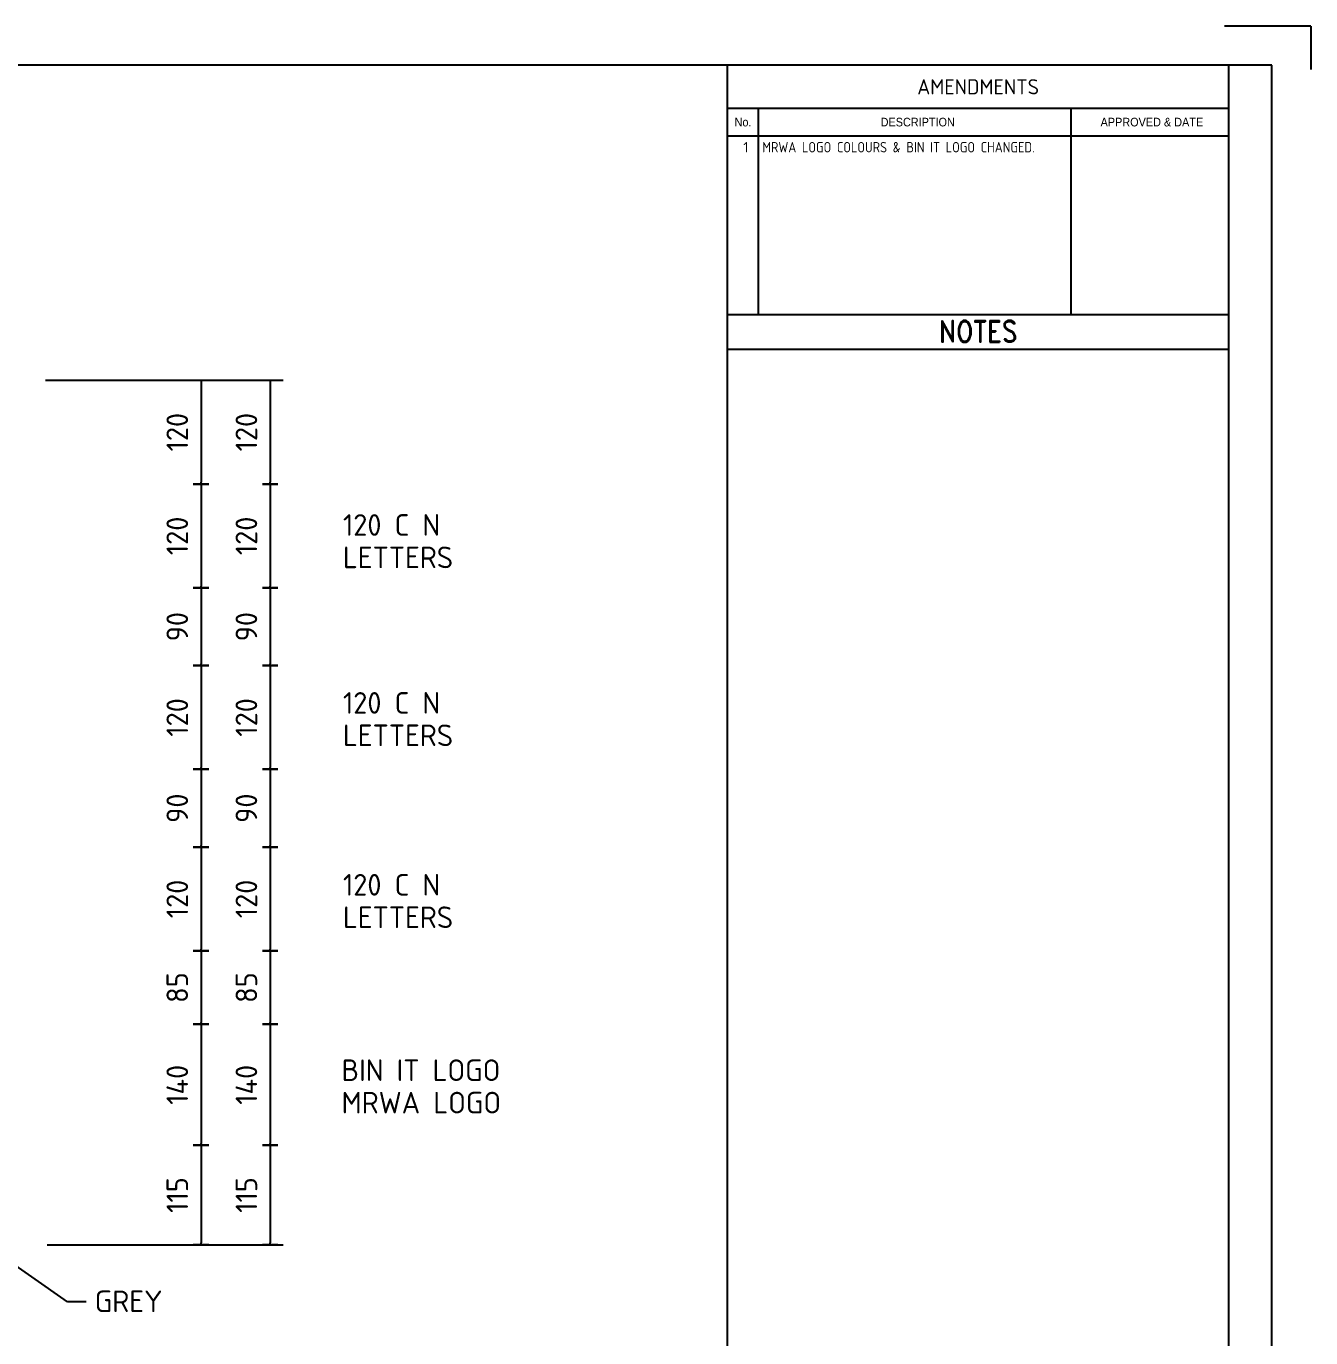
# Model space of a CAD drawing. Extents: x 0 to 420, y 0 to 297.
# Drawn here: x 271.3 to 420, y 145.3 to 297 of the extents above; entities that cross this region are included whole.
import ezdxf
from ezdxf.enums import TextEntityAlignment as Align

# ---------------------------------------------------------------- set-up
doc = ezdxf.new("R2010")
doc.units = 0
doc.layers.get('0').update_dxf_attribs({"linetype": 'CONTINUOUS'})
doc.layers.get('DEFPOINTS').update_dxf_attribs({"linetype": 'CONTINUOUS'})
for name, color, linetype in [('COMMENTS', 4, 'CONTINUOUS'), ('L18', 4, 'CONTINUOUS'), ('L25', 1, 'CONTINUOUS'), ('L35', 3, 'CONTINUOUS'), ('T25', 1, 'CONTINUOUS'), ('TBLK18', 4, 'CONTINUOUS'), ('TBLK25', 1, 'CONTINUOUS'), ('TBLK35', 3, 'CONTINUOUS'), ('TBLK50', 7, 'CONTINUOUS')]:
    doc.layers.add(name, color=color, linetype=linetype)
doc.styles.add('HELVL', font='helvl', dxfattribs={"width": 0.8})
doc.styles.add('ISO', font='iso3098b')
doc.styles.add('ISO3098B', font='iso3098b.shx')
doc.styles.add('ROMAND', font='romand')
doc.dimstyles.new('SIGNSDIM', dxfattribs={"dimtxt": 2.5, "dimasz": 0.2, "dimexe": 1.5, "dimexo": 2, "dimgap": 1.5, "dimtad": 1, "dimdec": 4, "dimlfac": 10, "dimrnd": 1, "dimdsep": 46, "dimlunit": 6, "dimtxsty": 'ISO3098B', "dimblk": 'SGNDIM', "dimcen": 2.5, "dimse2": 1, "dimadec": 0, "dimazin": 0, "dimtfac": 1, "dimtdec": 4, "dimtix": 1, "dimtmove": 0, "dimatfit": 3, "dimldrblk": 'SGNDIM', "dimfxl": 1, "dimtolj": 1, "dimtzin": 0, "dimarcsym": 0})

# ---------------------------------------------------------------- blocks, each defined once
blk = doc.blocks.new('A3BBLK')
at = {"layer": 'TBLK25'}
for q in [(410, 297), (420, 292)]:
    blk.add_line((420, 297), q, dxfattribs=at)
at = {"layer": 'TBLK50'}
for p, q in [((415.5, 292.5), (13, 292.5)), ((352.5, 4.5), (352.5, 292.5)), ((415.5, 4.5), (415.5, 292.5))]:
    blk.add_line(p, q, dxfattribs=at)
blk = doc.blocks.new('a3_in_vtblk')
at = {"layer": 'TBLK35'}
blk.add_line((410.5, 37), (410.5, 292.5), dxfattribs=at)
blk.add_blockref('A3BBLK', (0, 0))
at = {"layer": 'TBLK18', "style": 'ISO'}
for tag, p, height in [('GROUND_SURVEY_STD.', (381.88, 126.11), 1.8), ('SURVEY_CAPTURE_DATE', (381.95, 122.61), 1.8), ('MAPPING_SURVEY_STD.', (381.95, 119.11), 1.8), ('MAPPING_CAPTURE_DATE', (381.95, 115.61), 1.8), ('PROJECT_ZONE', (381.95, 112.11), 1.8), ('HEIGHT_DATUM', (381.95, 108.61), 1.8), ('CLIENT_STREET_NAME', (355.51, 86.94), 1.5), ('CLIENT_SUBURB_POSTCODE', (388.49, 86.94), 1.5), ('CLIENT_TELEPHONE_NO.', (368.31, 84.68), 1.5), ('CLIENT_FAX_NO.', (393.56, 84.68), 1.5), ('STREET_NAME', (355.51, 62.1), 1.5), ('SUBURB_POSTCODE', (388.49, 62.1), 1.5), ('TELEPHONE_NO.', (368.31, 59.84), 1.5), ('FAX_NO.', (393.56, 59.84), 1.5)]:
    blk.add_attdef(tag, p, '', height=height, dxfattribs=at)
for tag, p in [('CLIENT_MR_DIRECTORATE', (381.5, 92.96)), ('MR_DIRECTORATE', (381.5, 68.12))]:
    blk.add_attdef(tag, text='', height=1.5, dxfattribs=at).set_placement(p, align=Align.CENTER)
at = {"layer": 'TBLK25', "style": 'ISO'}
for tag, height, p in [('CLIENT_MR__BRANCH', 2, (381.5, 90.04)), ('MR_BRANCH', 2, (381.5, 65.2)), ('ROAD_SECTION', 1.75, (384.5, 29.16)), ('SLK', 1.75, (384.5, 26.11)), ('CHAINAGE', 1.75, (384.5, 19.21))]:
    blk.add_attdef(tag, text='', height=height, dxfattribs=at).set_placement(p, align=Align.CENTER)
for tag, p, height in [('FILE_NUMBER', (371.77, 54.24), 2.5), ('DESIGNED_/_DRAWN', (371.77, 49.49), 2), ('VERIFIED', (371.77, 44.49), 2), ('APPROVED', (371.77, 39.49), 2), ('LOCAL_AUTHORITY', (370.48, 16.73), 1.25)]:
    blk.add_attdef(tag, p, '', height=height, dxfattribs=at)
at = {"layer": 'TBLK35', "style": 'ISO', "width": 0.9}
for tag, p in [('ROAD_PROJECT&NUMBER', (384.5, 32.23)), ('DRAWING_DESCRIPTION', (384.5, 22.29))]:
    blk.add_attdef(tag, text='', height=2.5, dxfattribs=at).set_placement(p, align=Align.CENTER)
at = {"layer": 'TBLK50', "style": 'ISO'}
blk.add_attdef('MRWA_DRG_NUMBER', (356.29, 6.08), '', height=5, dxfattribs=at)
blk = doc.blocks.new('BLK6DES')
at = {"layer": 'COMMENTS', "style": 'ISO'}
for s, p in [('120 C N', (0, 0)), ('LETTERS', (0, -3.75))]:
    blk.add_text(s, height=2.5, dxfattribs=at).set_placement(p)
blk = doc.blocks.new('BLK3DES')
at = {"layer": 'COMMENTS', "style": 'ISO'}
for s, p in [('120 C N', (0, 0)), ('LETTERS', (0, -3.75))]:
    blk.add_text(s, height=2.5, dxfattribs=at).set_placement(p)
blk = doc.blocks.new('SGNDIM')
for p, q in [((0, 0), (-1, 0)), ((0, 4.5), (0, -4.5))]:
    blk.add_line(p, q)
blk = doc.blocks.new('*D22')
at = {"layer": 'DEFPOINTS', "color": 0, "transparency": 16777216}
for p in [(290.09, 167.54), (290.09, 156.04), (299.56, 156.04)]:
    blk.add_point(p, dxfattribs=at)
at = {"layer": 'T25', "color": 0, "lineweight": -2, "transparency": 16777216}
for p, q in [((299.56, 167.34), (299.56, 156.24)), ((292.09, 156.04), (301.06, 156.04))]:
    blk.add_line(p, q, dxfattribs=at)
at = {"layer": 'T25', "color": 0, "lineweight": -2, "transparency": 16777216, "xscale": 0.2, "yscale": 0.2, "zscale": 0.2}
for p, rotation in [((299.56, 167.54), 90), ((299.56, 156.04), 270)]:
    blk.add_blockref('SGNDIM', p, dxfattribs=dict(at, rotation=rotation))
at = {"layer": 'T25', "color": 0, "transparency": 16777216, "insert": (296.81, 161.79), "char_height": 2.5, "attachment_point": 5, "rotation": 90, "style": 'ISO3098B'}
blk.add_mtext('\\A1;115', dxfattribs=at)
blk = doc.blocks.new('*D23')
at = {"layer": 'DEFPOINTS', "color": 0, "transparency": 16777216}
for p in [(271.56, 202.04), (271.56, 190.04), (299.56, 190.04)]:
    blk.add_point(p, dxfattribs=at)
at = {"layer": 'T25', "color": 0, "lineweight": -2, "transparency": 16777216}
blk.add_line((299.56, 201.84), (299.56, 190.24), dxfattribs=at)
at = {"layer": 'T25', "color": 0, "lineweight": -2, "transparency": 16777216, "xscale": 0.2, "yscale": 0.2, "zscale": 0.2}
for p, rotation in [((299.56, 202.04), 90), ((299.56, 190.04), 270)]:
    blk.add_blockref('SGNDIM', p, dxfattribs=dict(at, rotation=rotation))
at = {"layer": 'T25', "color": 0, "transparency": 16777216, "insert": (296.81, 196.04), "char_height": 2.5, "attachment_point": 5, "rotation": 90, "style": 'ISO3098B'}
blk.add_mtext('\\A1;120', dxfattribs=at)
blk = doc.blocks.new('*D24')
at = {"layer": 'DEFPOINTS', "color": 0, "transparency": 16777216}
for p in [(291.16, 211.04), (291.16, 202.04), (299.56, 202.04)]:
    blk.add_point(p, dxfattribs=at)
at = {"layer": 'T25', "color": 0, "lineweight": -2, "transparency": 16777216}
blk.add_line((299.56, 210.84), (299.56, 202.24), dxfattribs=at)
at = {"layer": 'T25', "color": 0, "lineweight": -2, "transparency": 16777216, "xscale": 0.2, "yscale": 0.2, "zscale": 0.2}
for p, rotation in [((299.56, 211.04), 90), ((299.56, 202.04), 270)]:
    blk.add_blockref('SGNDIM', p, dxfattribs=dict(at, rotation=rotation))
at = {"layer": 'T25', "color": 0, "transparency": 16777216, "insert": (296.81, 206.54), "char_height": 2.5, "attachment_point": 5, "rotation": 90, "style": 'ISO3098B'}
blk.add_mtext('\\A1;90', dxfattribs=at)
blk = doc.blocks.new('*D25')
at = {"layer": 'DEFPOINTS', "color": 0, "transparency": 16777216}
for p in [(271.56, 244.04), (271.56, 232.04), (299.56, 232.04)]:
    blk.add_point(p, dxfattribs=at)
at = {"layer": 'T25', "color": 0, "lineweight": -2, "transparency": 16777216}
blk.add_line((299.56, 243.84), (299.56, 232.24), dxfattribs=at)
at = {"layer": 'T25', "color": 0, "lineweight": -2, "transparency": 16777216, "xscale": 0.2, "yscale": 0.2, "zscale": 0.2}
for p, rotation in [((299.56, 244.04), 90), ((299.56, 232.04), 270)]:
    blk.add_blockref('SGNDIM', p, dxfattribs=dict(at, rotation=rotation))
at = {"layer": 'T25', "color": 0, "transparency": 16777216, "insert": (296.81, 238.04), "char_height": 2.5, "attachment_point": 5, "rotation": 90, "style": 'ISO3098B'}
blk.add_mtext('\\A1;120', dxfattribs=at)
blk = doc.blocks.new('*D26')
at = {"layer": 'DEFPOINTS', "color": 0, "transparency": 16777216}
for p in [(271.56, 256.04), (271.56, 244.04), (299.56, 244.04)]:
    blk.add_point(p, dxfattribs=at)
at = {"layer": 'T25', "color": 0, "lineweight": -2, "transparency": 16777216}
for p, q in [((273.56, 256.04), (301.06, 256.04)), ((299.56, 255.84), (299.56, 244.24))]:
    blk.add_line(p, q, dxfattribs=at)
at = {"layer": 'T25', "color": 0, "lineweight": -2, "transparency": 16777216, "xscale": 0.2, "yscale": 0.2, "zscale": 0.2}
for p, rotation in [((299.56, 256.04), 90), ((299.56, 244.04), 270)]:
    blk.add_blockref('SGNDIM', p, dxfattribs=dict(at, rotation=rotation))
at = {"layer": 'T25', "color": 0, "transparency": 16777216, "insert": (296.81, 250.04), "char_height": 2.5, "attachment_point": 5, "rotation": 90, "style": 'ISO3098B'}
blk.add_mtext('\\A1;120', dxfattribs=at)
blk = doc.blocks.new('*D27')
at = {"layer": 'DEFPOINTS', "color": 0, "transparency": 16777216}
for p in [(284.8, 167.54), (271.77, 156.04), (291.56, 156.04)]:
    blk.add_point(p, dxfattribs=at)
at = {"layer": 'T25', "color": 0, "lineweight": -2, "transparency": 16777216}
for p, q in [((291.56, 167.34), (291.56, 156.24)), ((273.77, 156.04), (293.06, 156.04))]:
    blk.add_line(p, q, dxfattribs=at)
at = {"layer": 'T25', "color": 0, "lineweight": -2, "transparency": 16777216, "xscale": 0.2, "yscale": 0.2, "zscale": 0.2}
for p, rotation in [((291.56, 167.54), 90), ((291.56, 156.04), 270)]:
    blk.add_blockref('SGNDIM', p, dxfattribs=dict(at, rotation=rotation))
at = {"layer": 'T25', "color": 0, "transparency": 16777216, "insert": (288.81, 161.79), "char_height": 2.5, "attachment_point": 5, "rotation": 90, "style": 'ISO3098B'}
blk.add_mtext('\\A1;115', dxfattribs=at)
blk = doc.blocks.new('*D28')
at = {"layer": 'DEFPOINTS', "color": 0, "transparency": 16777216}
for p in [(271.56, 202.04), (271.56, 190.04), (291.56, 190.04)]:
    blk.add_point(p, dxfattribs=at)
at = {"layer": 'T25', "color": 0, "lineweight": -2, "transparency": 16777216}
blk.add_line((291.56, 201.84), (291.56, 190.24), dxfattribs=at)
at = {"layer": 'T25', "color": 0, "lineweight": -2, "transparency": 16777216, "xscale": 0.2, "yscale": 0.2, "zscale": 0.2}
for p, rotation in [((291.56, 202.04), 90), ((291.56, 190.04), 270)]:
    blk.add_blockref('SGNDIM', p, dxfattribs=dict(at, rotation=rotation))
at = {"layer": 'T25', "color": 0, "transparency": 16777216, "insert": (288.81, 196.04), "char_height": 2.5, "attachment_point": 5, "rotation": 90, "style": 'ISO3098B'}
blk.add_mtext('\\A1;120', dxfattribs=at)
blk = doc.blocks.new('*D29')
at = {"layer": 'DEFPOINTS', "color": 0, "transparency": 16777216}
for p in [(271.56, 211.04), (271.56, 202.04), (291.56, 202.04)]:
    blk.add_point(p, dxfattribs=at)
at = {"layer": 'T25', "color": 0, "lineweight": -2, "transparency": 16777216}
blk.add_line((291.56, 210.84), (291.56, 202.24), dxfattribs=at)
at = {"layer": 'T25', "color": 0, "lineweight": -2, "transparency": 16777216, "xscale": 0.2, "yscale": 0.2, "zscale": 0.2}
for p, rotation in [((291.56, 211.04), 90), ((291.56, 202.04), 270)]:
    blk.add_blockref('SGNDIM', p, dxfattribs=dict(at, rotation=rotation))
at = {"layer": 'T25', "color": 0, "transparency": 16777216, "insert": (288.81, 206.54), "char_height": 2.5, "attachment_point": 5, "rotation": 90, "style": 'ISO3098B'}
blk.add_mtext('\\A1;90', dxfattribs=at)
blk = doc.blocks.new('*D30')
at = {"layer": 'DEFPOINTS', "color": 0, "transparency": 16777216}
for p in [(271.56, 223.04), (271.56, 211.04), (291.56, 211.04)]:
    blk.add_point(p, dxfattribs=at)
at = {"layer": 'T25', "color": 0, "lineweight": -2, "transparency": 16777216}
blk.add_line((291.56, 222.84), (291.56, 211.24), dxfattribs=at)
at = {"layer": 'T25', "color": 0, "lineweight": -2, "transparency": 16777216, "xscale": 0.2, "yscale": 0.2, "zscale": 0.2}
for p, rotation in [((291.56, 223.04), 90), ((291.56, 211.04), 270)]:
    blk.add_blockref('SGNDIM', p, dxfattribs=dict(at, rotation=rotation))
at = {"layer": 'T25', "color": 0, "transparency": 16777216, "insert": (288.81, 217.04), "char_height": 2.5, "attachment_point": 5, "rotation": 90, "style": 'ISO3098B'}
blk.add_mtext('\\A1;120', dxfattribs=at)
blk = doc.blocks.new('*D31')
at = {"layer": 'DEFPOINTS', "color": 0, "transparency": 16777216}
for p in [(271.56, 232.04), (271.56, 223.04), (291.56, 223.04)]:
    blk.add_point(p, dxfattribs=at)
at = {"layer": 'T25', "color": 0, "lineweight": -2, "transparency": 16777216}
blk.add_line((291.56, 231.84), (291.56, 223.24), dxfattribs=at)
at = {"layer": 'T25', "color": 0, "lineweight": -2, "transparency": 16777216, "xscale": 0.2, "yscale": 0.2, "zscale": 0.2}
for p, rotation in [((291.56, 232.04), 90), ((291.56, 223.04), 270)]:
    blk.add_blockref('SGNDIM', p, dxfattribs=dict(at, rotation=rotation))
at = {"layer": 'T25', "color": 0, "transparency": 16777216, "insert": (288.81, 227.54), "char_height": 2.5, "attachment_point": 5, "rotation": 90, "style": 'ISO3098B'}
blk.add_mtext('\\A1;90', dxfattribs=at)
blk = doc.blocks.new('*D32')
at = {"layer": 'DEFPOINTS', "color": 0, "transparency": 16777216}
for p in [(271.56, 244.04), (271.56, 232.04), (291.56, 232.04)]:
    blk.add_point(p, dxfattribs=at)
at = {"layer": 'T25', "color": 0, "lineweight": -2, "transparency": 16777216}
blk.add_line((291.56, 243.84), (291.56, 232.24), dxfattribs=at)
at = {"layer": 'T25', "color": 0, "lineweight": -2, "transparency": 16777216, "xscale": 0.2, "yscale": 0.2, "zscale": 0.2}
for p, rotation in [((291.56, 244.04), 90), ((291.56, 232.04), 270)]:
    blk.add_blockref('SGNDIM', p, dxfattribs=dict(at, rotation=rotation))
at = {"layer": 'T25', "color": 0, "transparency": 16777216, "insert": (288.81, 238.04), "char_height": 2.5, "attachment_point": 5, "rotation": 90, "style": 'ISO3098B'}
blk.add_mtext('\\A1;120', dxfattribs=at)
blk = doc.blocks.new('*D33')
at = {"layer": 'DEFPOINTS', "color": 0, "transparency": 16777216}
for p in [(271.56, 256.04), (271.56, 244.04), (291.56, 244.04)]:
    blk.add_point(p, dxfattribs=at)
at = {"layer": 'T25', "color": 0, "lineweight": -2, "transparency": 16777216}
for p, q in [((273.56, 256.04), (293.06, 256.04)), ((291.56, 255.84), (291.56, 244.24))]:
    blk.add_line(p, q, dxfattribs=at)
at = {"layer": 'T25', "color": 0, "lineweight": -2, "transparency": 16777216, "xscale": 0.2, "yscale": 0.2, "zscale": 0.2}
for p, rotation in [((291.56, 256.04), 90), ((291.56, 244.04), 270)]:
    blk.add_blockref('SGNDIM', p, dxfattribs=dict(at, rotation=rotation))
at = {"layer": 'T25', "color": 0, "transparency": 16777216, "insert": (288.81, 250.04), "char_height": 2.5, "attachment_point": 5, "rotation": 90, "style": 'ISO3098B'}
blk.add_mtext('\\A1;120', dxfattribs=at)
blk = doc.blocks.new('*D47')
at = {"layer": 'DEFPOINTS', "color": 0, "transparency": 16777216}
for p in [(266.9, 181.54), (266.9, 167.54), (299.56, 167.54)]:
    blk.add_point(p, dxfattribs=at)
at = {"layer": 'T25', "color": 0, "lineweight": -2, "transparency": 16777216}
blk.add_line((299.56, 181.34), (299.56, 167.74), dxfattribs=at)
at = {"layer": 'T25', "color": 0, "lineweight": -2, "transparency": 16777216, "xscale": 0.2, "yscale": 0.2, "zscale": 0.2}
for p, rotation in [((299.56, 181.54), 90), ((299.56, 167.54), 270)]:
    blk.add_blockref('SGNDIM', p, dxfattribs=dict(at, rotation=rotation))
at = {"layer": 'T25', "color": 0, "transparency": 16777216, "insert": (296.81, 174.54), "char_height": 2.5, "attachment_point": 5, "rotation": 90, "style": 'ISO3098B'}
blk.add_mtext('\\A1;140', dxfattribs=at)
blk = doc.blocks.new('*D48')
at = {"layer": 'DEFPOINTS', "color": 0, "transparency": 16777216}
for p in [(258.9, 181.54), (258.9, 167.54), (291.56, 167.54)]:
    blk.add_point(p, dxfattribs=at)
at = {"layer": 'T25', "color": 0, "lineweight": -2, "transparency": 16777216}
blk.add_line((291.56, 181.34), (291.56, 167.74), dxfattribs=at)
at = {"layer": 'T25', "color": 0, "lineweight": -2, "transparency": 16777216, "xscale": 0.2, "yscale": 0.2, "zscale": 0.2}
for p, rotation in [((291.56, 181.54), 90), ((291.56, 167.54), 270)]:
    blk.add_blockref('SGNDIM', p, dxfattribs=dict(at, rotation=rotation))
at = {"layer": 'T25', "color": 0, "transparency": 16777216, "insert": (288.81, 174.54), "char_height": 2.5, "attachment_point": 5, "rotation": 90, "style": 'ISO3098B'}
blk.add_mtext('\\A1;140', dxfattribs=at)
blk = doc.blocks.new('*D53')
at = {"layer": 'DEFPOINTS', "color": 0, "transparency": 16777216}
for p in [(279.56, 223.04), (279.56, 211.04), (299.56, 211.04)]:
    blk.add_point(p, dxfattribs=at)
at = {"layer": 'T25', "color": 0, "lineweight": -2, "transparency": 16777216}
blk.add_line((299.56, 222.84), (299.56, 211.24), dxfattribs=at)
at = {"layer": 'T25', "color": 0, "lineweight": -2, "transparency": 16777216, "xscale": 0.2, "yscale": 0.2, "zscale": 0.2}
for p, rotation in [((299.56, 223.04), 90), ((299.56, 211.04), 270)]:
    blk.add_blockref('SGNDIM', p, dxfattribs=dict(at, rotation=rotation))
at = {"layer": 'T25', "color": 0, "transparency": 16777216, "insert": (296.81, 217.04), "char_height": 2.5, "attachment_point": 5, "rotation": 90, "style": 'ISO3098B'}
blk.add_mtext('\\A1;120', dxfattribs=at)
blk = doc.blocks.new('*D54')
at = {"layer": 'DEFPOINTS', "color": 0, "transparency": 16777216}
for p in [(279.56, 232.04), (279.56, 223.04), (299.56, 223.04)]:
    blk.add_point(p, dxfattribs=at)
at = {"layer": 'T25', "color": 0, "lineweight": -2, "transparency": 16777216}
blk.add_line((299.56, 231.84), (299.56, 223.24), dxfattribs=at)
at = {"layer": 'T25', "color": 0, "lineweight": -2, "transparency": 16777216, "xscale": 0.2, "yscale": 0.2, "zscale": 0.2}
for p, rotation in [((299.56, 232.04), 90), ((299.56, 223.04), 270)]:
    blk.add_blockref('SGNDIM', p, dxfattribs=dict(at, rotation=rotation))
at = {"layer": 'T25', "color": 0, "transparency": 16777216, "insert": (296.81, 227.54), "char_height": 2.5, "attachment_point": 5, "rotation": 90, "style": 'ISO3098B'}
blk.add_mtext('\\A1;90', dxfattribs=at)
blk = doc.blocks.new('*D55')
at = {"layer": 'DEFPOINTS', "color": 0, "transparency": 16777216}
for p in [(291.63, 190.04), (291.63, 181.54), (299.56, 181.54)]:
    blk.add_point(p, dxfattribs=at)
at = {"layer": 'T25', "color": 0, "lineweight": -2, "transparency": 16777216}
blk.add_line((299.56, 189.84), (299.56, 181.74), dxfattribs=at)
at = {"layer": 'T25', "color": 0, "lineweight": -2, "transparency": 16777216, "xscale": 0.2, "yscale": 0.2, "zscale": 0.2}
for p, rotation in [((299.56, 190.04), 90), ((299.56, 181.54), 270)]:
    blk.add_blockref('SGNDIM', p, dxfattribs=dict(at, rotation=rotation))
at = {"layer": 'T25', "color": 0, "transparency": 16777216, "insert": (296.81, 185.79), "char_height": 2.5, "attachment_point": 5, "rotation": 90, "style": 'ISO3098B'}
blk.add_mtext('\\A1;85', dxfattribs=at)
blk = doc.blocks.new('*D56')
at = {"layer": 'DEFPOINTS', "color": 0, "transparency": 16777216}
for p in [(272.68, 190.04), (272.68, 181.54), (291.56, 181.54)]:
    blk.add_point(p, dxfattribs=at)
at = {"layer": 'T25', "color": 0, "lineweight": -2, "transparency": 16777216}
blk.add_line((291.56, 189.84), (291.56, 181.74), dxfattribs=at)
at = {"layer": 'T25', "color": 0, "lineweight": -2, "transparency": 16777216, "xscale": 0.2, "yscale": 0.2, "zscale": 0.2}
for p, rotation in [((291.56, 190.04), 90), ((291.56, 181.54), 270)]:
    blk.add_blockref('SGNDIM', p, dxfattribs=dict(at, rotation=rotation))
at = {"layer": 'T25', "color": 0, "transparency": 16777216, "insert": (288.81, 185.79), "char_height": 2.5, "attachment_point": 5, "rotation": 90, "style": 'ISO3098B'}
blk.add_mtext('\\A1;85', dxfattribs=at)
blk = doc.blocks.new('a3_vamend')
at = {"layer": 'TBLK25'}
for p, q in [((0, -5), (-58, -5)), ((-54.43, -28.9), (-54.43, -5)), ((-18.22, -28.9), (-18.22, -5)), ((0, -8.2), (-58, -8.2)), ((0, -28.9), (-58, -28.9)), ((0, -32.9), (-58, -32.9))]:
    blk.add_line(p, q, dxfattribs=at)
at = {"layer": 'TBLK18', "style": 'HELVL', "width": 0.9}
for s, p in [('No.', (-56.21, -7.09)), ('DESCRIPTION', (-35.99, -7.09)), ('APPROVED & DATE', (-8.89, -7.09))]:
    blk.add_text(s, height=1, dxfattribs=at).set_placement(p, align=Align.CENTER)
at = {"layer": 'TBLK25', "style": 'ISO'}
blk.add_text('AMENDMENTS', height=1.75, dxfattribs=at).set_placement((-29, -3.38), align=Align.CENTER)
at = {"layer": 'TBLK25', "style": 'ROMAND', "width": 0.85}
blk.add_text('NOTES', height=2.5, dxfattribs=at).set_placement((-29, -32.06), align=Align.CENTER)

msp = doc.modelspace()

# ---------------------------------------------------------------- linework, layer by layer
at = {"layer": 'L25'}
for p, q in [((276.09178, 149.445992), (244.669019, 171.323983)), ((278.258866, 149.445992), (276.09178, 149.445992))]:
    msp.add_line(p, q, dxfattribs=at)

# ---------------------------------------------------------------- block references
at = {"color": 1}
msp.add_blockref('a3_in_vtblk', (0, 0), dxfattribs=at)
at = {"layer": 'L25'}
msp.add_blockref('a3_vamend', (410.5, 292.5), dxfattribs=at)
at = {"layer": 'L35'}
for name, p in [('BLK3DES', (307.985304, 238.054654)), ('BLK6DES', (307.985304, 217.471377)), ('BLK6DES', (307.985304, 196.424459))]:
    msp.add_blockref(name, p, dxfattribs=at)

# ---------------------------------------------------------------- texts
at = {"layer": 'COMMENTS', "style": 'ISO'}
for s, p in [('BIN IT LOGO', (307.825617, 174.979098)), ('MRWA LOGO', (307.825617, 171.229098))]:
    msp.add_text(s, height=2.5, dxfattribs=at).set_placement(p)
at = {"layer": 'L18', "style": 'ISO'}
msp.add_text('1', height=1.2, dxfattribs=at).set_placement((354.326632, 282.406892))
at = {"layer": 'L18', "style": 'ISO', "width": 0.9}
msp.add_text('MRWA LOGO COLOURS & BIN IT LOGO CHANGED.', height=1.2, dxfattribs=at).set_placement((356.522478, 282.406892))
at = {"layer": 'L25', "style": 'ISO3098B'}
msp.add_text('GREY', height=2.5, dxfattribs=at).set_placement((279.260554, 148.246405))

# ---------------------------------------------------------------- dimensions: what is measured, and where the dimension line sits
at = {"layer": 'T25'}
for base, picture, middle in [((299.563905, 244.035785), '*D26', (296.813905, 250.035785)), ((291.563905, 244.035785), '*D33', (288.813905, 250.035785))]:
    dim = msp.add_linear_dim(base=base, p1=(271.563905, 256.035785), p2=(271.563905, 244.035785), angle=90, dimstyle='SIGNSDIM', dxfattribs=at)
    dim.commit()
    dim.dimension.update_dxf_attribs({"geometry": picture, "text_midpoint": middle})
for base, p1, p2, override, picture, middle in [((299.563905, 232.035785), (271.563905, 244.035785), (271.563905, 232.035785), {"dimse1": 1}, '*D25', (296.813905, 238.035785)), ((291.563905, 232.035785), (271.563905, 244.035785), (271.563905, 232.035785), {"dimse1": 1}, '*D32', (288.813905, 238.035785)), ((291.563905, 223.035785), (271.563905, 232.035785), (271.563905, 223.035785), {"dimse1": 1}, '*D31', (288.813905, 227.535785)), ((299.563905, 223.035785), (279.563905, 232.035785), (279.563905, 223.035785), {"dimse1": 1}, '*D54', (296.813905, 227.535785)), ((291.563905, 211.035785), (271.563905, 223.035785), (271.563905, 211.035785), {"dimse1": 1}, '*D30', (288.813905, 217.035785)), ((299.563905, 211.035785), (279.563905, 223.035785), (279.563905, 211.035785), {"dimse1": 1}, '*D53', (296.813905, 217.035785)), ((291.563905, 202.035785), (271.563905, 211.035785), (271.563905, 202.035785), {"dimse1": 1}, '*D29', (288.813905, 206.535785)), ((299.563905, 202.035785), (291.163905, 211.035785), (291.163905, 202.035785), {"dimse1": 1}, '*D24', (296.813905, 206.535785)), ((299.563905, 190.035785), (271.563905, 202.035785), (271.563905, 190.035785), {"dimse1": 1}, '*D23', (296.813905, 196.035785)), ((291.563905, 190.035785), (271.563905, 202.035785), (271.563905, 190.035785), {"dimse1": 1}, '*D28', (288.813905, 196.035785)), ((291.563905, 181.535785), (272.675016, 190.035785), (272.675016, 181.535785), {"dimse1": 1}, '*D56', (288.813905, 185.785785)), ((299.563905, 181.535785), (291.630572, 190.035785), (291.630572, 181.535785), {"dimse1": 1}, '*D55', (296.813905, 185.785785)), ((291.563905, 167.535785), (258.897238, 181.535785), (258.897238, 167.535785), {"dimse1": 1}, '*D48', (288.813905, 174.535785)), ((299.563905, 167.535785), (266.897238, 181.535785), (266.897238, 167.535785), {"dimse1": 1}, '*D47', (296.813905, 174.535785)), ((291.563905, 156.035785), (284.799199, 167.535785), (271.772876, 156.035785), {"dimse1": 1, "dimse2": 0}, '*D27', (288.813905, 161.785785)), ((299.563905, 156.035785), (290.093317, 167.535785), (290.093317, 156.035785), {"dimse1": 1, "dimse2": 0}, '*D22', (296.813905, 161.785785))]:
    dim = msp.add_linear_dim(base=base, p1=p1, p2=p2, angle=90, dimstyle='SIGNSDIM', override=override, dxfattribs=at)
    dim.commit()
    dim.dimension.update_dxf_attribs({"geometry": picture, "text_midpoint": middle})

doc.saveas('drawing.dxf')
